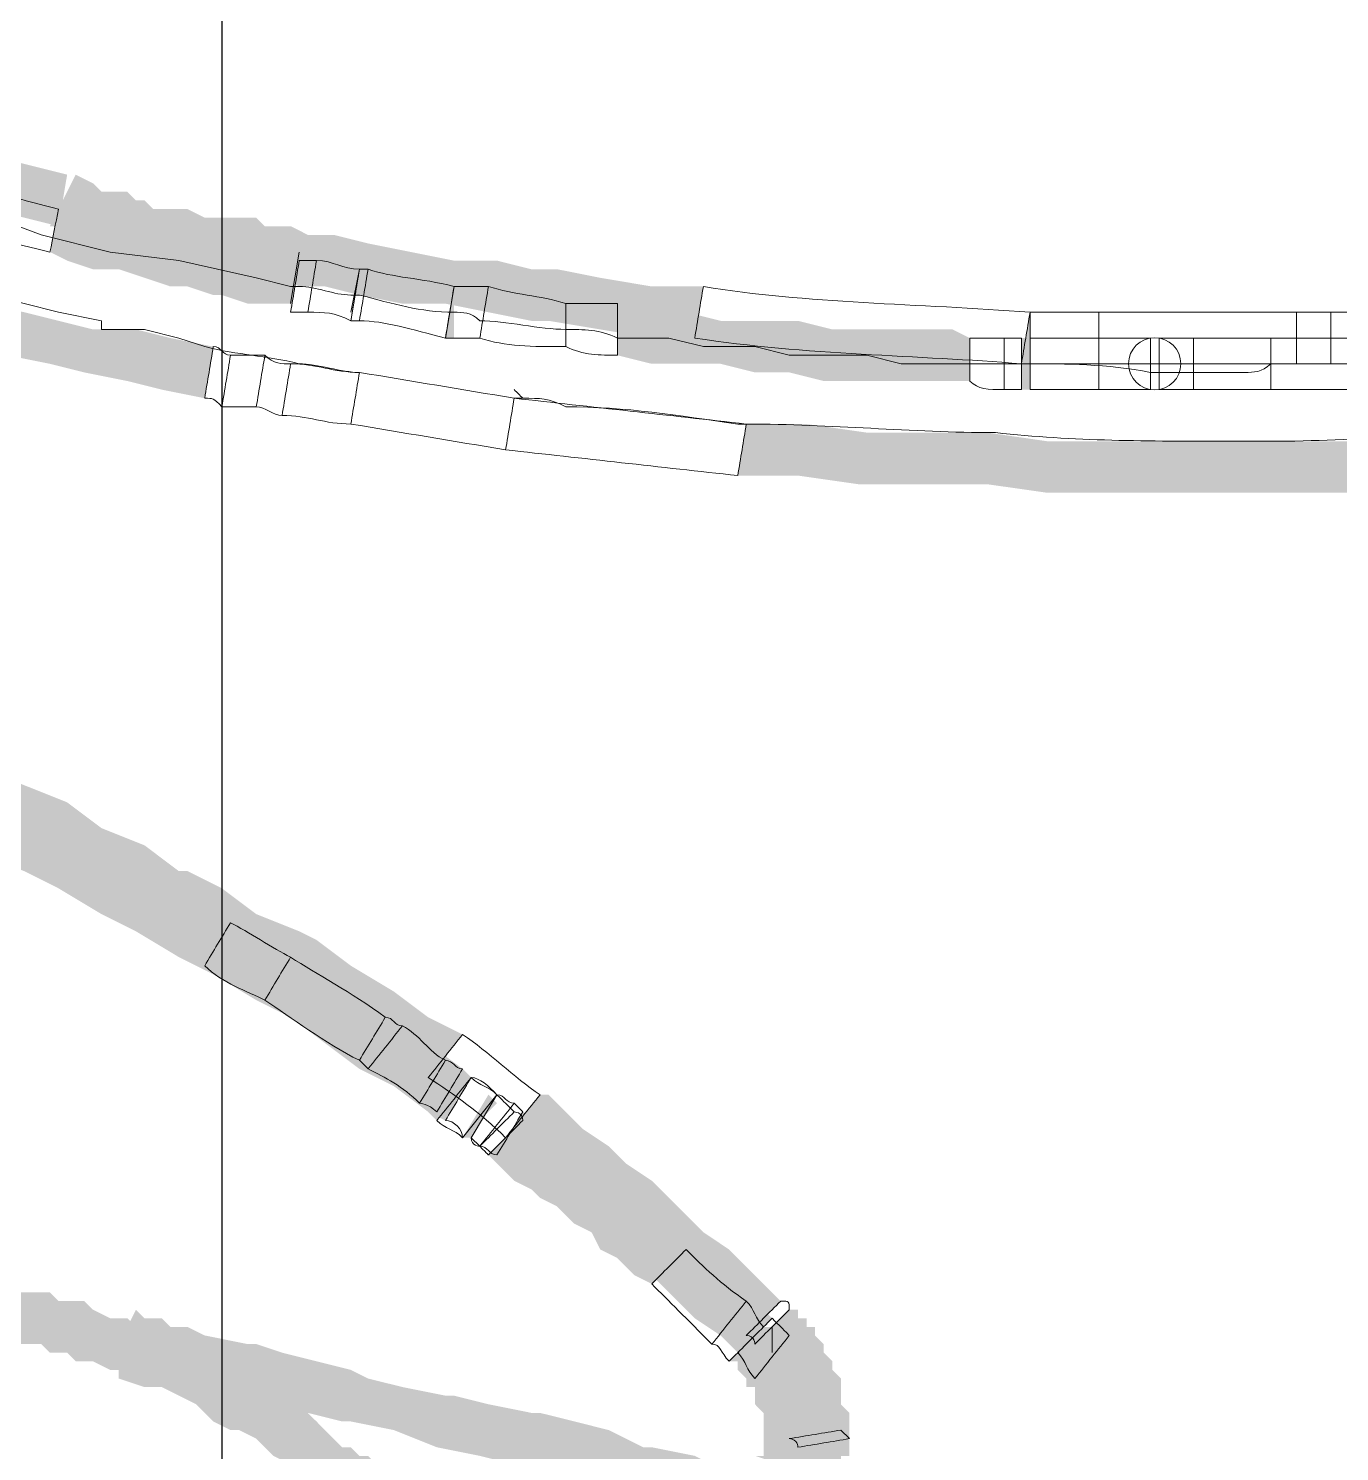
# Model space of a CAD drawing. Header units: millimetres. Extents: x -71336 to -35435, y -26189 to 22712.
# Drawn here: x -41042.125 to -41038.87, y -5452.467 to -5448.934 of the extents above; entities that cross this region are included whole.
import ezdxf
from ezdxf.enums import TextEntityAlignment as Align

# ---------------------------------------------------------------- set-up
doc = ezdxf.new("R2010")
doc.units = ezdxf.units.MM
doc.layers.add('SC - Equipment', color=7, linetype='Continuous', lineweight=13)
doc.layers.add('SC - Xlines', color=252, linetype='Continuous', plot=False)
doc.styles.get("Standard").update_dxf_attribs({"font": 'arial.ttf', "height": 35})

# ---------------------------------------------------------------- blocks, each defined once
blk = doc.blocks.new('BARCO CLICKSHARE BUTTON WITH TEXT - SCHEMATIC')
at = {"layer": 'SC - Equipment', "lineweight": 0, "transparency": 33554687}
for points in [[(1.1741, -8.0485), (1.0674, -8.0485), (1.0674, -8.0485), (0.9393, -8.0271), (0.9393, -8.0271), (0.8112, -8.0058), (0.8112, -8.0058), (0.7685, -8.0058), (0.6618, -7.9844), (0.6618, -7.9844), (0.555, -7.9631), (0.555, -7.9631), (0.4483, -7.9631), (0.4483, -7.9631), (0.3415, -7.9417), (0.2561, -7.9204), (0.1921, -7.9204), (0.1921, -7.9204), (0.1494, -7.899), (0.1494, -7.899), (0.1067, -7.899), (0.1067, -7.899), (0.0853, -7.899), (0.0853, -7.899), (0.0427, -7.8777), (0.0213, -7.8777), (0, -7.8777), (-0.0214, -7.8777), (-0.0214, -7.8136), (-0.0214, -7.8777), (-0.0427, -7.8777), (-0.0641, -7.8563), (-0.0641, -7.8563), (-0.1068, -7.8563), (-0.1068, -7.8563), (-0.1281, -7.8563), (-0.1281, -7.8563), (-0.1495, -7.8563), (-0.1495, -7.8563), (-0.1708, -7.8563), (-0.1708, -7.8563), (-0.1922, -7.835), (-0.1922, -7.835), (-0.2349, -7.835), (-0.2349, -7.835), (-0.2562, -7.835), (-0.2562, -7.835), (-0.2989, -7.8136), (-0.2989, -7.8136), (-0.3203, -7.7923), (-0.3203, -7.7923), (-0.3416, -7.7923), (-0.3416, -7.7923), (-0.3843, -7.7709), (-0.427, -7.7709), (-0.363, -7.6428), (-0.3203, -7.6642), (-0.2989, -7.6855), (-0.2989, -7.6855), (-0.2776, -7.6855), (-0.2349, -7.6855), (-0.2135, -7.7069), (-0.1922, -7.7069), (-0.1708, -7.7282), (-0.1495, -7.7282), (-0.1281, -7.7282), (-0.1068, -7.7282), (-0.0854, -7.7282), (-0.0427, -7.7496), (-0.0427, -7.7496), (-0.0427, -7.7496), (-0.0214, -7.7496), (-0.0214, -7.7496), (0.0213, -7.7496), (0.0213, -7.7496), (0.0427, -7.7496), (0.0427, -7.7496), (0.064, -7.7496), (0.0853, -7.7496), (0.1067, -7.7709), (0.1067, -7.7709), (0.128, -7.7709), (0.128, -7.7709), (0.1707, -7.7709), (0.2134, -7.7923), (0.2134, -7.7923), (0.2775, -7.7923), (0.3629, -7.8136), (0.4696, -7.835), (0.4696, -7.835), (0.5764, -7.8563), (0.555, -7.9204), (0.5764, -7.8563), (0.6831, -7.8563), (0.6831, -7.8563), (0.7685, -7.8777), (0.8326, -7.8777), (0.8326, -7.8777), (0.9393, -7.899), (0.9393, -7.9631), (0.9393, -7.899), (1.0674, -7.9204), (1.0674, -7.9844), (1.0674, -7.9204), (1.1955, -7.9204)], [(0.1707, -7.9631), (0.128, -7.9631), (0.064, -7.9631), (0, -7.9417), (-0.0214, -7.9417), (-0.0854, -7.9204), (-0.1281, -7.9204), (-0.1922, -7.899), (-0.2562, -7.8777), (-0.3203, -7.8777), (-0.3843, -7.8563), (-0.427, -7.835), (-0.4057, -7.7282), (-0.3416, -7.7282), (-0.2776, -7.7496), (-0.2349, -7.7709), (-0.1708, -7.7709), (-0.1068, -7.7923), (-0.0427, -7.7923), (0, -7.8136), (0.0426, -7.8136), (0.0853, -7.835), (0.1494, -7.835), (0.1921, -7.8563)], [(-1.0034, -7.835), (-0.918, -7.8563), (-0.918, -7.8563), (-0.8326, -7.899), (-0.8326, -7.899), (-0.7686, -7.899), (-0.7686, -7.899), (-0.6832, -7.9204), (-0.6832, -7.9204), (-0.5978, -7.9631), (-0.5978, -7.9631), (-0.4911, -7.9844), (-0.4911, -7.9844), (-0.4057, -8.0058), (-0.4057, -8.0058), (-0.3203, -8.0271), (-0.3203, -8.0271), (-0.2135, -8.0271), (-0.2135, -8.0271), (-0.1281, -8.0485), (-0.1281, -8.0485), (-0.0214, -8.0698), (-0.0214, -8.0698), (-0.0427, -8.1979), (-0.0427, -8.1979), (-0.1495, -8.1766), (-0.1495, -8.1766), (-0.2349, -8.1552), (-0.2349, -8.1552), (-0.3416, -8.1339), (-0.3416, -8.1339), (-0.427, -8.1125), (-0.427, -8.1125), (-0.5338, -8.0912), (-0.5338, -8.0912), (-0.6192, -8.0698), (-0.6192, -8.0698), (-0.7046, -8.0485), (-0.7046, -8.0485), (-0.8113, -8.0271), (-0.8113, -8.0271), (-0.8753, -8.0058), (-0.8753, -8.0058), (-0.9607, -7.9844), (-0.9607, -7.9844), (-1.0461, -7.9631)], [(1.8573, -8.1552), (1.8146, -8.1552), (1.7292, -8.1552), (1.7292, -8.1552), (1.6225, -8.1552), (1.5798, -8.1552), (1.4944, -8.1552), (1.4944, -8.1552), (1.409, -8.1339), (1.409, -8.1339), (1.3236, -8.1339), (1.3236, -8.1339), (1.2382, -8.1125), (1.2382, -8.1125), (1.1528, -8.1125), (1.1528, -8.1125), (1.0674, -8.1125), (1.0674, -8.1125), (0.982, -8.0912), (0.982, -7.9631), (1.0674, -7.9844), (1.0674, -7.9844), (1.1528, -7.9844), (1.1528, -7.9844), (1.2382, -8.0058), (1.2382, -8.0058), (1.3449, -8.0058), (1.3449, -8.0058), (1.4303, -8.0058), (1.4303, -8.0058), (1.5157, -8.0271), (1.5157, -8.0271), (1.6011, -8.0271), (1.6438, -8.0271), (1.7292, -8.0271), (1.7292, -8.0271), (1.8146, -8.0271), (1.8573, -8.0485)], [(1.3022, -8.262), (1.4517, -8.262), (1.6011, -8.2833), (1.6011, -8.3473), (1.6011, -8.2833), (1.7505, -8.2833), (1.7505, -8.2833), (1.8359, -8.2833), (1.9, -8.2833), (1.9, -8.2833), (2.0494, -8.3047), (2.2202, -8.3047), (2.2202, -8.3687), (2.2202, -8.3047), (2.3697, -8.3047), (2.3697, -8.3687), (2.3697, -8.3047), (2.5191, -8.3047), (2.6685, -8.3047), (2.6685, -8.3687), (2.6685, -8.3047), (2.818, -8.3047), (2.818, -8.3687), (2.818, -8.3047), (2.9888, -8.2833), (2.9888, -8.3473), (2.9888, -8.2833), (3.1382, -8.2833), (3.1382, -8.3473), (3.1382, -8.2833), (3.2877, -8.2833), (3.4371, -8.262), (3.4371, -8.39), (3.2877, -8.4114), (3.1382, -8.4114), (2.9888, -8.4114), (2.8393, -8.4327), (2.6685, -8.4327), (2.6685, -8.4327), (2.5191, -8.4327), (2.5191, -8.4327), (2.3697, -8.4327), (2.3697, -8.4327), (2.2202, -8.4327), (2.1989, -8.4327), (2.0494, -8.4327), (1.9, -8.4114), (1.8146, -8.4114), (1.7505, -8.4114), (1.7505, -8.4114), (1.5798, -8.4114), (1.4303, -8.39), (1.2809, -8.39)], [(0.5123, -9.8845), (0.4269, -9.8204), (0.4696, -9.7777), (0.4269, -9.8418), (0.3415, -9.7777), (0.2561, -9.7137), (0.2988, -9.671), (0.2561, -9.7137), (0.1707, -9.671), (0.2134, -9.6069), (0.1707, -9.671), (0.1281, -9.6283), (0.1494, -9.5856), (0.1281, -9.6283), (0.0213, -9.5856), (0.064, -9.5215), (0.0213, -9.5856), (-0.0641, -9.5215), (-0.0214, -9.4788), (-0.0641, -9.5215), (-0.1495, -9.4788), (-0.1281, -9.4148), (-0.1495, -9.4788), (-0.2562, -9.4148), (-0.2135, -9.3721), (-0.2562, -9.4148), (-0.3416, -9.3721), (-0.3203, -9.308), (-0.3416, -9.3721), (-0.4484, -9.3294), (-0.427, -9.2653), (-0.4484, -9.3294), (-0.5551, -9.2867), (-0.5124, -9.2226), (-0.5551, -9.2867), (-0.6405, -9.2226), (-0.6192, -9.1799), (-0.6405, -9.2226), (-0.7472, -9.1799), (-0.7259, -9.1373), (-0.7472, -9.1799), (-0.854, -9.1373), (-0.8326, -9.0946), (-0.854, -9.1373), (-0.9607, -9.0946), (-1.0675, -9.0519), (-1.0461, -9.0092), (-1.0675, -9.0519), (-1.1742, -9.0092), (-1.1742, -9.0092), (-1.1956, -9.0092), (-1.1529, -8.8811), (-1.1315, -8.9024), (-1.1315, -8.9024), (-1.0248, -8.9451), (-1.0248, -8.9451), (-0.918, -8.9878), (-0.918, -8.9878), (-0.8113, -9.0305), (-0.8113, -9.0305), (-0.7045, -9.0732), (-0.7045, -9.0732), (-0.5978, -9.1159), (-0.5978, -9.1159), (-0.4911, -9.1586), (-0.4911, -9.1586), (-0.3843, -9.2013), (-0.3843, -9.2013), (-0.2989, -9.2653), (-0.2989, -9.2653), (-0.1922, -9.308), (-0.1922, -9.308), (-0.1068, -9.3721), (-0.0854, -9.3721), (0, -9.4148), (0, -9.4148), (0.0854, -9.4788), (0.0854, -9.4788), (0.1921, -9.5215), (0.1921, -9.5215), (0.2348, -9.5429), (0.2348, -9.5429), (0.3202, -9.6069), (0.3202, -9.6069), (0.4269, -9.671), (0.4269, -9.671), (0.5123, -9.735), (0.5123, -9.735), (0.5977, -9.7777)], [(-1.1956, -8.9451), (-1.1529, -8.9451), (-1.1529, -8.9665), (-1.0461, -8.9878), (-1.0461, -8.9878), (-0.9394, -9.0305), (-0.9394, -9.0305), (-0.8326, -9.0732), (-0.8326, -9.0946), (-0.7259, -9.1373), (-0.7259, -9.1373), (-0.6405, -9.1586), (-0.6405, -9.1586), (-0.5551, -9.2013), (-0.5551, -9.2013), (-0.4484, -9.2653), (-0.4484, -9.2653), (-0.3416, -9.308), (-0.3416, -9.308), (-0.2349, -9.3507), (-0.2349, -9.3507), (-0.1495, -9.4148), (-0.1495, -9.4148), (-0.0427, -9.4575), (-0.0427, -9.4575), (0.0427, -9.5215), (0.0427, -9.5215), (0.1494, -9.5856), (0.1494, -9.5856), (0.2348, -9.6283), (0.2348, -9.6283), (0.3202, -9.6923), (0.3202, -9.6923), (0.4056, -9.7564), (0.4056, -9.7564), (0.5123, -9.7991), (0.5123, -9.7991), (0.5977, -9.8631), (0.5123, -9.9699), (0.4269, -9.9058), (0.4696, -9.8631), (0.4269, -9.9058), (0.3415, -9.8631), (0.3842, -9.7991), (0.3415, -9.8631), (0.2561, -9.7991), (0.1707, -9.735), (0.0853, -9.6923), (-0.0214, -9.6283), (-0.1068, -9.5856), (-0.0854, -9.5215), (-0.1068, -9.5856), (-0.2135, -9.5215), (-0.1708, -9.4788), (-0.2135, -9.5215), (-0.2989, -9.4788), (-0.2776, -9.4148), (-0.2989, -9.4788), (-0.4057, -9.4148), (-0.363, -9.3721), (-0.4057, -9.4148), (-0.4911, -9.3721), (-0.4697, -9.308), (-0.4911, -9.3721), (-0.5978, -9.3294), (-0.7046, -9.2867), (-0.6832, -9.2226), (-0.7046, -9.2867), (-0.7686, -9.244), (-0.7473, -9.1799), (-0.7686, -9.244), (-0.8753, -9.2013), (-0.854, -9.1373), (-0.8753, -9.2013), (-0.9821, -9.1586), (-0.9607, -9.0946), (-0.9821, -9.1586), (-1.0888, -9.1159), (-1.0675, -9.0519), (-1.0888, -9.1159), (-1.1956, -9.0732), (-1.2596, -9.0519)], [(1.3022, -10.5249), (1.2595, -10.4822), (1.3022, -10.4395), (1.2595, -10.4822), (1.2168, -10.4395), (1.2595, -10.3968), (1.2168, -10.4395), (1.1741, -10.3968), (1.1741, -10.3968), (1.1101, -10.3541), (1.1101, -10.3541), (1.0674, -10.3114), (1.1101, -10.2687), (1.0674, -10.3114), (1.0247, -10.2687), (1.0247, -10.2687), (0.982, -10.226), (0.982, -10.226), (0.9179, -10.1833), (0.9179, -10.1833), (0.8752, -10.162), (0.8752, -10.162), (0.8325, -10.1193), (0.8325, -10.1193), (0.7685, -10.0766), (0.7685, -10.0766), (0.7258, -10.0339), (0.7045, -10.0339), (0.7899, -9.9272), (0.8112, -9.9272), (0.8539, -9.9699), (0.8539, -9.9699), (0.8966, -10.0126), (0.8966, -10.0126), (0.9606, -10.0552), (0.9606, -10.0552), (1.0033, -10.0979), (1.0033, -10.0979), (1.0674, -10.1406), (1.0674, -10.1406), (1.1101, -10.1833), (1.1101, -10.1833), (1.1528, -10.226), (1.1528, -10.226), (1.1955, -10.2687), (1.1955, -10.2687), (1.2595, -10.3114), (1.2595, -10.3114), (1.3022, -10.3541), (1.3022, -10.3541), (1.3449, -10.3968), (1.3449, -10.3968), (1.3876, -10.4395)], [(0.7472, -9.9912), (0.7685, -9.9912), (0.8112, -10.0339), (0.8112, -10.0339), (0.8539, -10.0552), (0.8752, -10.0766), (0.9179, -10.0979), (0.9179, -10.0979), (0.9393, -10.1406), (0.9606, -10.1406), (0.982, -10.1833), (0.982, -10.1833), (1.0247, -10.2047), (1.0247, -10.2047), (1.0674, -10.2474), (1.0674, -10.2474), (1.1101, -10.2687), (1.1101, -10.2687), (1.1528, -10.3114), (1.0674, -10.3968), (1.0247, -10.3755), (1.0247, -10.3755), (0.982, -10.3328), (0.982, -10.3328), (0.9393, -10.3114), (0.9393, -10.3114), (0.9179, -10.2687), (0.9179, -10.2687), (0.8752, -10.2474), (0.8752, -10.2474), (0.8325, -10.2047), (0.8325, -10.2047), (0.7899, -10.1833), (0.7685, -10.162), (0.7258, -10.1406), (0.7258, -10.1406), (0.6831, -10.0979), (0.6618, -10.0766)], [(0.7472, -9.9699), (0.7472, -9.9699), (0.8112, -10.0126), (0.8112, -10.0126), (0.8539, -10.0552), (0.8539, -10.0552), (0.9179, -10.0979), (0.9179, -10.0979), (0.982, -10.1406), (0.982, -10.1406), (1.0247, -10.1833), (1.0247, -10.1833), (1.0674, -10.226), (1.0674, -10.226), (1.1314, -10.2687), (1.1314, -10.2687), (1.1741, -10.3114), (1.1741, -10.3114), (1.2168, -10.3541), (1.2168, -10.3541), (1.2595, -10.3968), (1.2595, -10.3968), (1.3236, -10.4395), (1.3236, -10.4395), (1.3663, -10.4822), (1.2809, -10.5676), (1.2382, -10.5249), (1.2809, -10.4822), (1.2382, -10.5249), (1.1741, -10.4822), (1.1741, -10.4822), (1.1314, -10.4395), (1.1314, -10.4395), (1.0887, -10.3968), (1.0887, -10.3968), (1.046, -10.3541), (1.046, -10.3541), (1.0033, -10.3328), (1.0033, -10.3328), (0.9393, -10.2901), (0.9393, -10.2901), (0.8966, -10.2474), (0.8966, -10.2474), (0.8539, -10.2047), (0.8325, -10.2047), (0.7899, -10.162), (0.7899, -10.162), (0.7258, -10.1193), (0.7258, -10.1193), (0.6831, -10.0766), (0.6831, -10.0766)], [(-0.4697, -10.4182), (-0.4697, -10.4182), (-0.4697, -10.4395), (-0.4697, -10.4395), (-0.4697, -10.4395), (-0.4697, -10.4395), (-0.5338, -10.4609), (-0.4697, -10.4395), (-0.4697, -10.4395), (-0.5338, -10.4609), (-0.4697, -10.4395), (-0.4697, -10.4395), (-0.5338, -10.4609), (-0.4697, -10.4395), (-0.4697, -10.4395), (-0.5338, -10.4609), (-0.4697, -10.4395), (-0.4697, -10.4395), (-0.5338, -10.4822), (-0.4911, -10.4182), (-0.4911, -10.4182), (-0.5124, -10.4822), (-0.4911, -10.4182), (-0.4911, -10.4182), (-0.5124, -10.4822), (-0.5124, -10.4182), (-0.4911, -10.4182), (-0.5124, -10.4822), (-0.5124, -10.4182), (-0.5124, -10.4182), (-0.5124, -10.4182), (-0.5124, -10.4822), (-0.5124, -10.4182), (-0.5124, -10.4182), (-0.5124, -10.4182), (-0.5124, -10.4182), (-0.4911, -10.4182), (-0.4911, -10.4182), (-0.4911, -10.4182), (-0.4911, -10.4182), (-0.4911, -10.4182), (-0.4697, -10.4182), (-0.4697, -10.4182), (-0.4697, -10.4182), (-0.4697, -10.4182), (-0.4484, -10.4182), (-0.4484, -10.4182), (-0.4484, -10.4182), (-0.4484, -10.4182), (-0.427, -10.4182), (-0.427, -10.4182), (-0.4057, -10.4395), (-0.4057, -10.4395), (-0.3843, -10.4395), (-0.3843, -10.4395), (-0.363, -10.4395), (-0.363, -10.4395), (-0.3416, -10.4395), (-0.3416, -10.4395), (-0.3203, -10.4609), (-0.3203, -10.4609), (-0.2776, -10.4822), (-0.2776, -10.4822), (-0.2349, -10.4822), (-0.2349, -10.4822), (-0.2135, -10.5036), (-0.1922, -10.5036), (-0.1922, -10.5036), (-0.1495, -10.5249), (-0.1495, -10.5249), (-0.1068, -10.5463), (-0.1068, -10.5463), (-0.0641, -10.5676), (-0.0641, -10.5676), (-0.0214, -10.589), (-0.0214, -10.589), (0, -10.6103), (0, -10.6103), (0.0427, -10.6317), (0.0427, -10.6317), (0.0854, -10.6317), (0.0854, -10.6317), (0.1067, -10.653), (0.1067, -10.653), (0.1494, -10.6744), (0.1494, -10.6744), (0.1707, -10.6957), (0.1707, -10.6957), (0.2134, -10.7171), (0.2134, -10.7171), (0.2348, -10.7384), (0.2348, -10.7384), (0.2561, -10.7598), (0.2561, -10.7598), (0.2988, -10.8025), (0.3202, -10.8025), (0.3202, -10.8025), (0.3415, -10.8238), (0.3202, -10.8665), (0.3415, -10.8238), (0.3629, -10.8238), (0.3202, -10.8878), (0.3629, -10.8238), (0.3842, -10.8451), (0.4056, -10.8665), (0.4269, -10.8665), (0.4483, -10.8878), (0.4269, -10.9519), (0.4483, -10.8878), (0.4696, -10.8878), (0.4056, -11.0159), (0.3842, -10.9946), (0.3842, -10.9946), (0.3629, -10.9946), (0.3629, -10.9946), (0.3415, -10.9732), (0.3415, -10.9732), (0.2988, -10.9519), (0.2988, -10.9519), (0.2775, -10.9305), (0.2775, -10.9305), (0.2775, -10.9305), (0.2775, -10.9305), (0.2348, -10.9092), (0.2348, -10.9092), (0.2348, -10.8878), (0.1921, -10.8665), (0.2348, -10.8025), (0.1921, -10.8665), (0.1707, -10.8451), (0.128, -10.8238), (0.1067, -10.8025), (0.0854, -10.7811), (0.0427, -10.7598), (0.0213, -10.7598), (-0.0214, -10.7384), (-0.0427, -10.7171), (-0.0214, -10.653), (-0.0427, -10.7171), (-0.0641, -10.6957), (-0.0427, -10.653), (-0.0641, -10.6957), (-0.1068, -10.6744), (-0.0854, -10.6317), (-0.1068, -10.6744), (-0.1495, -10.653), (-0.1922, -10.653), (-0.1708, -10.589), (-0.1922, -10.653), (-0.2562, -10.6317), (-0.2562, -10.6317), (-0.2562, -10.6103), (-0.2776, -10.6103), (-0.3203, -10.589), (-0.363, -10.589), (-0.3416, -10.5249), (-0.363, -10.589), (-0.3843, -10.5676), (-0.363, -10.5036), (-0.3843, -10.5676), (-0.4057, -10.5676), (-0.427, -10.5676), (-0.4484, -10.5463), (-0.427, -10.4822), (-0.4484, -10.5463), (-0.4484, -10.5463), (-0.4484, -10.5463), (-0.4697, -10.5463), (-0.4697, -10.5463), (-0.4911, -10.5463), (-0.4911, -10.5463), (-0.4911, -10.4822), (-0.4911, -10.5463), (-0.4911, -10.5463), (-0.4911, -10.4822), (-0.4911, -10.5463), (-0.4911, -10.5463), (-0.4911, -10.5463), (-0.4911, -10.4822), (-0.4911, -10.5463), (-0.4911, -10.5463), (-0.4911, -10.5463), (-0.4911, -10.5463), (-0.5124, -10.5463), (-0.5124, -10.5463), (-0.5124, -10.5463), (-0.5124, -10.5463), (-0.5338, -10.5463), (-0.5338, -10.5463), (-0.5338, -10.5463), (-0.5338, -10.5463), (-0.5551, -10.5249), (-0.5551, -10.5249), (-0.5551, -10.5249), (-0.5765, -10.5249), (-0.5765, -10.5036), (-0.5765, -10.5036), (-0.5765, -10.5036), (-0.5765, -10.5036), (-0.5765, -10.5036), (-0.5765, -10.5036), (-0.5978, -10.4822), (-0.5978, -10.4822), (-0.5978, -10.4822), (-0.5978, -10.4822), (-0.5978, -10.4609), (-0.5978, -10.4609), (-0.5978, -10.4609), (-0.5978, -10.4609), (-0.5978, -10.4395), (-0.5978, -10.4395), (-0.5978, -10.4395)], [(-0.363, -10.5249), (-0.363, -10.5249), (-0.363, -10.5249), (-0.363, -10.5249), (-0.363, -10.5036), (-0.363, -10.5036), (-0.363, -10.5036), (-0.363, -10.5036), (-0.363, -10.5036), (-0.363, -10.4822), (-0.363, -10.4822), (-0.363, -10.4822), (-0.363, -10.4822), (-0.3416, -10.4822), (-0.3416, -10.4822), (-0.3416, -10.4822), (-0.3416, -10.4822), (-0.3416, -10.4609), (-0.3416, -10.4609), (-0.3416, -10.4609), (-0.3416, -10.4609), (-0.3416, -10.4609), (-0.2562, -10.5463), (-0.2562, -10.5463), (-0.2562, -10.5463), (-0.2989, -10.5036), (-0.2349, -10.5463), (-0.2562, -10.5463), (-0.2562, -10.5463), (-0.2989, -10.5036), (-0.2349, -10.5463), (-0.2349, -10.5463), (-0.2989, -10.5249), (-0.2349, -10.5463), (-0.2349, -10.5463), (-0.2989, -10.5249), (-0.2349, -10.5463), (-0.2349, -10.5463), (-0.2349, -10.5463), (-0.2989, -10.5249), (-0.2349, -10.5463), (-0.2349, -10.5463), (-0.2989, -10.5249), (-0.2349, -10.5249), (-0.2349, -10.5463), (-0.2989, -10.5249), (-0.2349, -10.5249), (-0.2349, -10.5249)], [(-0.2135, -10.4609), (-0.2135, -10.4609), (-0.1922, -10.4822), (-0.1922, -10.4822), (-0.1708, -10.4822), (-0.1922, -10.5463), (-0.1922, -10.4822), (-0.1495, -10.4822), (-0.1495, -10.4822), (-0.1281, -10.5036), (-0.0854, -10.5036), (-0.0427, -10.5249), (0.064, -10.5463), (0.0854, -10.5463), (0.1494, -10.5676), (0.1494, -10.6317), (0.1494, -10.5676), (0.2348, -10.589), (0.3202, -10.6103), (0.3202, -10.6744), (0.3202, -10.6103), (0.3629, -10.6317), (0.3629, -10.6317), (0.4483, -10.653), (0.4483, -10.653), (0.555, -10.6744), (0.5764, -10.6744), (0.6618, -10.6957), (0.6618, -10.6957), (0.7685, -10.7171), (0.7685, -10.7171), (0.7899, -10.7171), (0.7899, -10.7171), (0.8753, -10.7384), (0.8753, -10.7384), (0.9606, -10.7598), (0.9606, -10.7598), (1.046, -10.8025), (1.046, -10.8025), (1.0674, -10.8025), (1.0674, -10.8025), (1.0674, -10.8025), (1.1741, -10.8238), (1.1741, -10.8238), (1.2168, -10.8451), (1.2168, -10.8451), (1.2595, -10.8665), (1.2809, -10.8665), (1.2809, -10.8665), (1.3236, -10.8665), (1.3236, -10.8665), (1.3449, -10.8878), (1.3449, -10.8878), (1.3663, -10.8878), (1.3663, -10.8878), (1.3663, -10.8878), (1.3022, -11.0159), (1.3022, -11.0159), (1.3022, -10.9946), (1.2809, -10.9946), (1.2595, -10.9946), (1.2595, -10.9946), (1.2168, -10.9732), (1.1741, -10.9732), (1.1741, -10.9732), (1.1314, -10.9519), (1.046, -10.9305), (1.046, -10.9305), (1.0247, -10.9092), (1.0247, -10.9092), (1.0247, -10.9092), (0.9393, -10.8878), (0.8539, -10.8665), (0.8539, -10.8025), (0.8539, -10.8665), (0.7472, -10.8451), (0.7472, -10.8451), (0.7258, -10.8451), (0.7258, -10.8451), (0.6404, -10.8238), (0.5337, -10.8025), (0.5337, -10.8025), (0.4269, -10.7598), (0.4269, -10.7598), (0.3202, -10.7384), (0.3202, -10.7384), (0.2988, -10.7384), (0.2988, -10.7384), (0.2134, -10.7171), (0.2134, -10.7171), (0.128, -10.6957), (0.128, -10.6957), (0.0427, -10.6744), (0.0213, -10.6744), (-0.0641, -10.653), (-0.1281, -10.6317), (-0.1708, -10.6103), (-0.1922, -10.6103), (-0.1708, -10.5463), (-0.1922, -10.6103), (-0.2135, -10.6103), (-0.2135, -10.6103), (-0.2349, -10.6103), (-0.2349, -10.6103), (-0.2349, -10.589), (-0.2349, -10.589), (-0.2562, -10.589), (-0.2776, -10.589)], [(1.4303, -10.7598), (1.4303, -10.7598), (1.4303, -10.7384), (1.4303, -10.7171), (1.4303, -10.7171), (1.409, -10.6957), (1.409, -10.6957), (1.409, -10.6744), (1.409, -10.6744), (1.473, -10.653), (1.409, -10.6744), (1.409, -10.6744), (1.473, -10.653), (1.409, -10.6744), (1.409, -10.653), (1.409, -10.653), (1.3876, -10.6317), (1.3876, -10.6317), (1.3876, -10.6103), (1.3876, -10.6103), (1.3663, -10.589), (1.3663, -10.589), (1.3449, -10.5676), (1.3449, -10.5676), (1.3449, -10.5463), (1.3236, -10.5463), (1.409, -10.4609), (1.4303, -10.4609), (1.4303, -10.4609), (1.4303, -10.4822), (1.4303, -10.4822), (1.4517, -10.4822), (1.4517, -10.5036), (1.473, -10.5036), (1.473, -10.5036), (1.473, -10.5249), (1.473, -10.5249), (1.473, -10.5249), (1.4944, -10.5463), (1.4944, -10.5463), (1.4944, -10.5463), (1.4944, -10.5676), (1.4944, -10.5676), (1.5157, -10.589), (1.5157, -10.589), (1.5157, -10.589), (1.5157, -10.589), (1.5157, -10.6103), (1.5157, -10.6103), (1.5371, -10.6317), (1.5371, -10.6317), (1.5371, -10.6317), (1.5371, -10.6317), (1.5371, -10.653), (1.5371, -10.653), (1.5371, -10.653), (1.5371, -10.653), (1.5371, -10.6744), (1.5371, -10.6744), (1.5371, -10.6957), (1.5371, -10.6957), (1.5584, -10.7171), (1.5584, -10.7171), (1.5584, -10.7171), (1.5584, -10.7171), (1.5584, -10.7384), (1.5584, -10.7384), (1.5584, -10.7598)], [(1.3449, -10.5036), (1.3449, -10.5036), (1.3449, -10.5036), (1.3663, -10.5036), (1.3663, -10.5036), (1.3663, -10.5249), (1.3663, -10.5249), (1.3876, -10.5249), (1.3876, -10.5249), (1.3876, -10.5463), (1.3876, -10.5463), (1.409, -10.5676), (1.409, -10.5676), (1.409, -10.5676), (1.409, -10.5676), (1.4303, -10.589), (1.4303, -10.589), (1.4303, -10.6103), (1.4303, -10.6103), (1.4303, -10.6103), (1.4303, -10.6103), (1.4517, -10.6317), (1.4517, -10.6317), (1.4517, -10.653), (1.4517, -10.653), (1.4517, -10.653), (1.4517, -10.653), (1.4517, -10.6744), (1.4517, -10.6744), (1.4517, -10.6744), (1.4517, -10.6744), (1.473, -10.6957), (1.473, -10.6957), (1.473, -10.7171), (1.473, -10.7171), (1.473, -10.7384), (1.473, -10.7384), (1.473, -10.7384), (1.473, -10.7384), (1.473, -10.7598), (1.3449, -10.7598), (1.3449, -10.7598), (1.3449, -10.7384), (1.3449, -10.7384), (1.3449, -10.7171), (1.3449, -10.7171), (1.3236, -10.6957), (1.3236, -10.6957), (1.3236, -10.6957), (1.3236, -10.6744), (1.3236, -10.6744), (1.3236, -10.653), (1.3022, -10.653), (1.3022, -10.6317), (1.3022, -10.6317), (1.3022, -10.6317), (1.2809, -10.6103), (1.2809, -10.6103), (1.2809, -10.589), (1.2595, -10.589), (1.2595, -10.589)], [(1.3876, -10.7171), (1.3876, -10.7171), (1.3876, -10.6957), (1.3876, -10.6957), (1.3876, -10.6744), (1.3663, -10.6744), (1.3663, -10.6744), (1.3663, -10.653), (1.3449, -10.653), (1.3449, -10.6317), (1.3449, -10.6317), (1.3236, -10.6103), (1.409, -10.5249), (1.4303, -10.5463), (1.4303, -10.5463), (1.4303, -10.5463), (1.4303, -10.5463), (1.4517, -10.5676), (1.4517, -10.5676), (1.4517, -10.5676), (1.4517, -10.5676), (1.473, -10.589), (1.473, -10.589), (1.473, -10.6103), (1.473, -10.6103), (1.4944, -10.6103), (1.4944, -10.6103), (1.4944, -10.6317), (1.4944, -10.6317), (1.4944, -10.6317), (1.4944, -10.6317), (1.5157, -10.653), (1.5157, -10.653), (1.5157, -10.653)], [(1.409, -10.7811), (1.409, -10.7811), (1.473, -10.7598), (1.409, -10.7811), (1.409, -10.7598), (1.409, -10.7598), (1.409, -10.7598), (1.409, -10.7598), (1.409, -10.7384), (1.409, -10.7384), (1.409, -10.7384), (1.409, -10.7171), (1.409, -10.7171), (1.3876, -10.7171), (1.5157, -10.653), (1.5157, -10.6744), (1.5157, -10.6744), (1.5157, -10.6744), (1.5157, -10.6744), (1.5157, -10.6744), (1.5157, -10.6744), (1.5157, -10.6957), (1.5157, -10.6957), (1.5371, -10.6957), (1.5371, -10.6957), (1.5371, -10.7171), (1.5371, -10.7171), (1.5371, -10.7171), (1.5371, -10.7171), (1.5371, -10.7171), (1.5371, -10.7171), (1.5371, -10.7384), (1.5371, -10.7384), (1.5371, -10.7384), (1.5371, -10.7384), (1.5371, -10.7598)], [(1.473, -10.7598), (1.473, -10.7598), (1.473, -10.7598), (1.473, -10.7811), (1.473, -10.7811), (1.473, -10.7811), (1.473, -10.7811), (1.473, -10.8025), (1.473, -10.8025), (1.473, -10.8025), (1.473, -10.8025), (1.473, -10.8025), (1.473, -10.8238), (1.473, -10.8238), (1.473, -10.8238), (1.4517, -10.8238), (1.4517, -10.8238), (1.4517, -10.8451), (1.4517, -10.8451), (1.4517, -10.8451), (1.4517, -10.8451), (1.4517, -10.8665), (1.3236, -10.8238), (1.3236, -10.8238), (1.3449, -10.8238), (1.3449, -10.8025), (1.3449, -10.8025), (1.3449, -10.8025), (1.3449, -10.7811), (1.3449, -10.7811), (1.3449, -10.7811), (1.3449, -10.7811), (1.3449, -10.7598), (1.3449, -10.7598)], [(1.409, -10.8451), (1.409, -10.8451), (1.409, -10.8451), (1.409, -10.8238), (1.409, -10.8238), (1.4303, -10.8238), (1.4303, -10.8025), (1.4303, -10.8025), (1.4303, -10.7811), (1.4303, -10.7811), (1.4303, -10.7598), (1.4303, -10.7598), (1.5584, -10.7598), (1.5584, -10.7811), (1.5584, -10.7811), (1.5584, -10.7811), (1.5584, -10.7811), (1.5584, -10.8025), (1.5584, -10.8025), (1.5584, -10.8238), (1.5584, -10.8238), (1.5371, -10.8238), (1.5371, -10.8238), (1.5371, -10.8451), (1.5371, -10.8451), (1.5371, -10.8451), (1.5371, -10.8451), (1.5371, -10.8665), (1.5371, -10.8665), (1.5371, -10.8665), (1.5371, -10.8665), (1.5371, -10.8878), (1.5371, -10.8878), (1.5371, -10.8878)]]:
    blk.add_hatch(color=7, dxfattribs=at).paths.add_polyline_path(points)
at = {"layer": 'SC - Equipment', "color": 7, "lineweight": 0, "transparency": 33554687}
for points in [[(-1.9641, -7.2586), (-1.836, -7.3226), (-1.6866, -7.3867), (-1.5372, -7.4294), (-1.4091, -7.4934), (-1.2383, -7.5574), (-1.0888, -7.6001), (-0.9607, -7.6428), (-0.7899, -7.6855), (-0.6192, -7.7282), (-0.4484, -7.7923), (-0.2776, -7.835), (-0.1068, -7.8563), (0.0854, -7.899), (0.1707, -7.9204)], [(-0.0427, -8.0698), (-0.1068, -8.0485), (-0.1922, -8.0271), (-0.2989, -8.0271), (-0.2989, -8.0058), (-0.4057, -7.9844), (-0.4911, -7.9631), (-0.5765, -7.9417), (-0.6619, -7.9204), (-0.7473, -7.899), (-0.854, -7.8777), (-0.9394, -7.8563), (-1.0248, -7.835)], [(0.982, -8.0271), (0.982, -8.0271)], [(0.982, -8.0485), (0.982, -8.0485)], [(0.982, -8.0485), (1.0247, -8.0485), (1.1101, -8.0485), (1.1955, -8.0698), (1.2382, -8.0698), (1.3236, -8.0698), (1.409, -8.0912), (1.4944, -8.0912), (1.6011, -8.0912), (1.6865, -8.1125), (1.7719, -8.1125), (1.8573, -8.1125)], [(1.3663, -10.5036), (1.3663, -10.5676)]]:
    blk.add_lwpolyline(points, dxfattribs=at)
for points in [[(0.1707, -7.9631), (0.1707, -7.9631), (0.1921, -7.835), (0.1921, -7.835)], [(0.3202, -8.0058), (0.3202, -8.0058), (0.3415, -7.8777), (0.3415, -7.8777)], [(0.3202, -7.9844), (0.3202, -7.9844), (0.3415, -7.8777), (0.3415, -7.8777)], [(0.1921, -7.9204), (0.1707, -7.9204)], [(0.3202, -7.9417), (0.3202, -7.9417)], [(0.555, -8.0485), (0.555, -8.0485), (0.5764, -7.9204), (0.5764, -7.9204)], [(2.0067, -8.1125), (1.9854, -8.1125)], [(0.3415, -8.1339), (0.3415, -8.1339)], [(1.2809, -8.262), (1.3022, -8.262)], [(0.5977, -10.0339), (0.6831, -9.9272)], [(0.6831, -9.9272), (0.6191, -10.0339)]]:
    blk.add_lwpolyline(points, close=True, dxfattribs=at)
blk.add_circle((2.3163, -8.1125), 0.0649, dxfattribs=at)
for points, knots in [([(-0.4057, -7.7282), (-0.4128, -7.7638), (-0.4199, -7.7994), (-0.427, -7.835), (-0.5124, -7.8136), (-0.6192, -7.7923), (-0.7046, -7.7709), (-0.6903, -7.7282), (-0.6761, -7.6855), (-0.6619, -7.6428), (-0.5765, -7.6855), (-0.4911, -7.7069), (-0.4057, -7.7282)], [0, 0, 0, 0, 1, 1, 1, 2, 2, 2, 3, 3, 3, 4, 4, 4, 4]), ([(0.2348, -7.8563), (0.2277, -7.899), (0.2206, -7.9417), (0.2134, -7.9844), (0.2134, -7.9844), (0.1921, -7.9844), (0.1707, -7.9844), (0.1779, -7.9417), (0.185, -7.899), (0.1921, -7.8563), (0.2134, -7.8563), (0.2348, -7.8563), (0.2348, -7.8563)], [0, 0, 0, 0, 1, 1, 1, 2, 2, 2, 3, 3, 3, 4, 4, 4, 4]), ([(0.3415, -7.8777), (0.3344, -7.9204), (0.3273, -7.9631), (0.3202, -8.0058), (0.2775, -7.9844), (0.2561, -7.9844), (0.2134, -7.9844), (0.2206, -7.9417), (0.2277, -7.899), (0.2348, -7.8563), (0.2775, -7.8563), (0.2988, -7.8777), (0.3415, -7.8777)], [0, 0, 0, 0, 1, 1, 1, 2, 2, 2, 3, 3, 3, 4, 4, 4, 4]), ([(0.3629, -7.8777), (0.3558, -7.9204), (0.3487, -7.9631), (0.3415, -8.0058), (0.3415, -8.0058), (0.3202, -8.0058), (0.3202, -8.0058), (0.3273, -7.9631), (0.3344, -7.9204), (0.3415, -7.8777), (0.3415, -7.8777), (0.3629, -7.8777), (0.3629, -7.8777)], [0, 0, 0, 0, 1, 1, 1, 2, 2, 2, 3, 3, 3, 4, 4, 4, 4]), ([(0.5764, -7.9204), (0.5693, -7.9631), (0.5621, -8.0058), (0.555, -8.0485), (0.4696, -8.0271), (0.4056, -8.0058), (0.3415, -8.0058), (0.3487, -7.9631), (0.3558, -7.9204), (0.3629, -7.8777), (0.4269, -7.899), (0.491, -7.899), (0.5764, -7.9204)], [0, 0, 0, 0, 1, 1, 1, 2, 2, 2, 3, 3, 3, 4, 4, 4, 4]), ([(0.1921, -7.9204), (0.2348, -7.9204), (0.2775, -7.9417), (0.3202, -7.9417), (0.3415, -7.9417), (0.3415, -7.9417), (0.3415, -7.9417), (0.4269, -7.9631), (0.491, -7.9844), (0.5764, -7.9844), (0.5977, -7.9844), (0.6191, -7.9844), (0.6404, -8.0058), (0.7045, -8.0058), (0.7899, -8.0271), (0.8539, -8.0271), (0.8966, -8.0271), (0.9393, -8.0271), (0.982, -8.0485)], [0, 0, 0, 0, 1, 1, 1, 2, 2, 2, 3, 3, 3, 4, 4, 4, 5, 5, 5, 6, 6, 6, 6]), ([(0.6618, -7.9204), (0.6547, -7.9631), (0.6475, -8.0058), (0.6404, -8.0485), (0.6191, -8.0485), (0.5977, -8.0485), (0.555, -8.0485), (0.5621, -8.0058), (0.5693, -7.9631), (0.5764, -7.9204), (0.5977, -7.9204), (0.6404, -7.9204), (0.6618, -7.9204)], [0, 0, 0, 0, 1, 1, 1, 2, 2, 2, 3, 3, 3, 4, 4, 4, 4]), ([(0.8539, -7.9631), (0.8539, -7.9987), (0.8539, -8.0342), (0.8539, -8.0698), (0.7685, -8.0698), (0.7045, -8.0698), (0.6404, -8.0485), (0.6475, -8.0058), (0.6546, -7.9631), (0.6618, -7.9204), (0.7258, -7.9417), (0.7899, -7.9417), (0.8539, -7.9631)], [0, 0, 0, 0, 1, 1, 1, 2, 2, 2, 3, 3, 3, 4, 4, 4, 4]), ([(2.0067, -7.9844), (1.9996, -8.0271), (1.9925, -8.0698), (1.9854, -8.1125), (1.7292, -8.0912), (1.4517, -8.0912), (1.1741, -8.0485), (1.1812, -8.0058), (1.1884, -7.9631), (1.1955, -7.9204), (1.4517, -7.9631), (1.7292, -7.9631), (2.0067, -7.9844)], [0, 0, 0, 0, 1, 1, 1, 2, 2, 2, 3, 3, 3, 4, 4, 4, 4]), ([(0.982, -7.9631), (0.982, -8.0058), (0.982, -8.0485), (0.982, -8.0912), (0.9393, -8.0912), (0.8966, -8.0912), (0.8539, -8.0698), (0.8539, -8.0342), (0.8539, -7.9987), (0.8539, -7.9631), (0.8966, -7.9631), (0.9393, -7.9631), (0.982, -7.9631)], [0, 0, 0, 0, 1, 1, 1, 2, 2, 2, 3, 3, 3, 4, 4, 4, 4]), ([(2.1775, -7.9844), (2.1775, -8.0271), (2.1775, -8.0698), (2.1775, -8.1125), (2.1135, -8.1125), (2.0494, -8.1125), (2.0067, -8.1125), (2.0067, -8.0698), (2.0067, -8.0271), (2.0067, -7.9844), (2.0708, -7.9844), (2.1135, -7.9844), (2.1775, -7.9844)], [0, 0, 0, 0, 1, 1, 1, 2, 2, 2, 3, 3, 3, 4, 4, 4, 4]), ([(2.6685, -7.9844), (2.6685, -8.0271), (2.6685, -8.0698), (2.6685, -8.1125), (2.6045, -8.1125), (2.5191, -8.1125), (2.4337, -8.1125), (2.3483, -8.1125), (2.2629, -8.1125), (2.1775, -8.1125), (2.1775, -8.0698), (2.1775, -8.0271), (2.1775, -7.9844), (2.2629, -7.9844), (2.3483, -7.9844), (2.4337, -7.9844), (2.5191, -7.9844), (2.5832, -7.9844), (2.6685, -7.9844)], [0, 0, 0, 0, 1, 1, 1, 2, 2, 2, 3, 3, 3, 4, 4, 4, 5, 5, 5, 6, 6, 6, 6]), ([(2.7539, -7.9844), (2.7539, -8.0271), (2.7539, -8.0698), (2.7539, -8.1125), (2.7326, -8.1125), (2.7112, -8.1125), (2.6685, -8.1125), (2.6685, -8.0698), (2.6685, -8.0271), (2.6685, -7.9844), (2.6899, -7.9844), (2.7326, -7.9844), (2.7539, -7.9844)], [0, 0, 0, 0, 1, 1, 1, 2, 2, 2, 3, 3, 3, 4, 4, 4, 4]), ([(2.818, -7.9844), (2.818, -8.0271), (2.818, -8.0698), (2.818, -8.1125), (2.7966, -8.1125), (2.7753, -8.1125), (2.7539, -8.1125), (2.7539, -8.0698), (2.7539, -8.0271), (2.7539, -7.9844), (2.7753, -7.9844), (2.7966, -7.9844), (2.818, -7.9844)], [0, 0, 0, 0, 1, 1, 1, 2, 2, 2, 3, 3, 3, 4, 4, 4, 4]), ([(2.0067, -8.1125), (2.0921, -8.1125), (2.1989, -8.1125), (2.3056, -8.1339), (2.3483, -8.1339), (2.391, -8.1339), (2.4124, -8.1339), (2.4551, -8.1339), (2.4978, -8.1339), (2.5405, -8.1339), (2.5618, -8.1339), (2.5831, -8.1339), (2.6045, -8.1125), (2.6899, -8.1125), (2.7966, -8.1125), (2.882, -8.1125), (2.9674, -8.1125), (3.0528, -8.1125), (3.1382, -8.1125), (3.1809, -8.1125), (3.2023, -8.0912), (3.2236, -8.0912), (3.245, -8.0912), (3.2663, -8.0912), (3.309, -8.0912), (3.4371, -8.0912), (3.5652, -8.0698), (3.6933, -8.0698), (3.736, -8.0698), (3.7573, -8.0485), (3.7787, -8.0485), (3.7858, -8.0485), (3.7929, -8.0485), (3.8, -8.0485), (3.9068, -8.0485), (4.0135, -8.0271), (4.0989, -8.0058)], [0, 0, 0, 0, 1, 1, 1, 2, 2, 2, 3, 3, 3, 4, 4, 4, 5, 5, 5, 6, 6, 6, 7, 7, 7, 8, 8, 8, 9, 9, 9, 10, 10, 10, 11, 11, 11, 12, 12, 12, 12]), ([(1.9427, -8.0485), (1.9427, -8.0912), (1.9427, -8.1339), (1.9427, -8.1766), (1.9, -8.1766), (1.8786, -8.1766), (1.8573, -8.1552), (1.8573, -8.1196), (1.8573, -8.084), (1.8573, -8.0485), (1.8786, -8.0485), (1.9213, -8.0485), (1.9427, -8.0485)], [0, 0, 0, 0, 1, 1, 1, 2, 2, 2, 3, 3, 3, 4, 4, 4, 4]), ([(1.9854, -8.0485), (1.9854, -8.0912), (1.9854, -8.1339), (1.9854, -8.1766), (1.964, -8.1766), (1.964, -8.1766), (1.9427, -8.1766), (1.9427, -8.1339), (1.9427, -8.0912), (1.9427, -8.0485), (1.964, -8.0485), (1.9854, -8.0485), (1.9854, -8.0485)], [0, 0, 0, 0, 1, 1, 1, 2, 2, 2, 3, 3, 3, 4, 4, 4, 4]), ([(2.1775, -8.0485), (2.1775, -8.0912), (2.1775, -8.1339), (2.1775, -8.1766), (2.1135, -8.1766), (2.0494, -8.1766), (2.0067, -8.1766), (2.0067, -8.1339), (2.0067, -8.0912), (2.0067, -8.0485), (2.0494, -8.0485), (2.1135, -8.0485), (2.1775, -8.0485)], [0, 0, 0, 0, 1, 1, 1, 2, 2, 2, 3, 3, 3, 4, 4, 4, 4]), ([(2.3056, -8.0485), (2.3056, -8.0912), (2.3056, -8.1339), (2.3056, -8.1766), (2.2629, -8.1766), (2.2202, -8.1766), (2.1775, -8.1766), (2.1775, -8.1339), (2.1775, -8.0912), (2.1775, -8.0485), (2.2202, -8.0485), (2.2629, -8.0485), (2.3056, -8.0485)], [0, 0, 0, 0, 1, 1, 1, 2, 2, 2, 3, 3, 3, 4, 4, 4, 4]), ([(2.4124, -8.0485), (2.4124, -8.0912), (2.4124, -8.1339), (2.4124, -8.1766), (2.391, -8.1766), (2.3697, -8.1766), (2.327, -8.1766), (2.327, -8.1339), (2.327, -8.0912), (2.327, -8.0485), (2.3697, -8.0485), (2.391, -8.0485), (2.4124, -8.0485)], [0, 0, 0, 0, 1, 1, 1, 2, 2, 2, 3, 3, 3, 4, 4, 4, 4]), ([(2.6045, -8.0485), (2.6045, -8.0912), (2.6045, -8.1339), (2.6045, -8.1766), (2.5404, -8.1766), (2.4977, -8.1766), (2.4337, -8.1766), (2.4337, -8.1766), (2.4337, -8.1766), (2.4124, -8.1766), (2.4124, -8.1339), (2.4124, -8.0912), (2.4124, -8.0485), (2.4337, -8.0485), (2.4337, -8.0485), (2.4337, -8.0485), (2.4977, -8.0485), (2.5404, -8.0485), (2.6045, -8.0485)], [0, 0, 0, 0, 1, 1, 1, 2, 2, 2, 3, 3, 3, 4, 4, 4, 5, 5, 5, 6, 6, 6, 6]), ([(2.882, -8.0485), (2.882, -8.0912), (2.882, -8.1339), (2.882, -8.1766), (2.7966, -8.1766), (2.6899, -8.1766), (2.6045, -8.1766), (2.6045, -8.1339), (2.6045, -8.0912), (2.6045, -8.0485), (2.6899, -8.0485), (2.7753, -8.0485), (2.882, -8.0485)], [0, 0, 0, 0, 1, 1, 1, 2, 2, 2, 3, 3, 3, 4, 4, 4, 4]), ([(0.0213, -8.0912), (0.0142, -8.1339), (0.0071, -8.1766), (0, -8.2193), (-0.0214, -8.1979), (-0.0214, -8.1979), (-0.0427, -8.1979), (-0.0356, -8.1552), (-0.0285, -8.1125), (-0.0214, -8.0698), (0, -8.0698), (0, -8.0912), (0.0213, -8.0912)], [0, 0, 0, 0, 1, 1, 1, 2, 2, 2, 3, 3, 3, 4, 4, 4, 4]), ([(-0.0427, -8.0698), (0.0427, -8.0912), (0.1067, -8.0912), (0.1921, -8.1125), (0.2348, -8.1125), (0.2988, -8.1339), (0.3415, -8.1339), (0.4696, -8.1552), (0.5977, -8.1766), (0.7258, -8.1979), (0.7329, -8.1979), (0.74, -8.1979), (0.7472, -8.1979), (0.74, -8.1908), (0.7329, -8.1837), (0.7258, -8.1766)], [0, 0, 0, 0, 1, 1, 1, 2, 2, 2, 3, 3, 3, 4, 4, 4, 5, 5, 5, 5]), ([(0.1067, -8.0912), (0.0996, -8.1339), (0.0925, -8.1766), (0.0854, -8.2193), (0.064, -8.2193), (0.0213, -8.2193), (0, -8.2193), (0.0071, -8.1766), (0.0142, -8.1339), (0.0213, -8.0912), (0.0427, -8.0912), (0.0854, -8.0912), (0.1067, -8.0912)], [0, 0, 0, 0, 1, 1, 1, 2, 2, 2, 3, 3, 3, 4, 4, 4, 4]), ([(0.1707, -8.1125), (0.1636, -8.1552), (0.1565, -8.1979), (0.1494, -8.2406), (0.128, -8.2406), (0.1067, -8.2193), (0.0853, -8.2193), (0.0925, -8.1766), (0.0996, -8.1339), (0.1067, -8.0912), (0.128, -8.1125), (0.1494, -8.1125), (0.1707, -8.1125)], [0, 0, 0, 0, 1, 1, 1, 2, 2, 2, 3, 3, 3, 4, 4, 4, 4]), ([(0.3415, -8.1339), (0.3344, -8.1766), (0.3273, -8.2193), (0.3202, -8.262), (0.2561, -8.262), (0.2134, -8.2406), (0.1494, -8.2406), (0.1565, -8.1979), (0.1636, -8.1552), (0.1707, -8.1125), (0.2348, -8.1125), (0.2775, -8.1339), (0.3415, -8.1339)], [0, 0, 0, 0, 1, 1, 1, 2, 2, 2, 3, 3, 3, 4, 4, 4, 4]), ([(1.8573, -8.1125), (1.8786, -8.1125), (1.9213, -8.1125), (1.9427, -8.1125), (1.964, -8.1125), (1.9854, -8.1125), (1.9854, -8.1125)], [0, 0, 0, 0, 1, 1, 1, 2, 2, 2, 2]), ([(0.7258, -8.1979), (0.7187, -8.2406), (0.7116, -8.2833), (0.7045, -8.326), (0.5764, -8.3047), (0.4483, -8.2833), (0.3202, -8.262), (0.3273, -8.2193), (0.3344, -8.1766), (0.3415, -8.1339), (0.4696, -8.1552), (0.5977, -8.1766), (0.7258, -8.1979)], [0, 0, 0, 0, 1, 1, 1, 2, 2, 2, 3, 3, 3, 4, 4, 4, 4]), ([(1.3022, -8.262), (1.2951, -8.3047), (1.288, -8.3473), (1.2809, -8.39), (1.0887, -8.3687), (0.8966, -8.3473), (0.7045, -8.326), (0.7116, -8.2833), (0.7187, -8.2406), (0.7258, -8.1979), (0.9179, -8.2193), (1.1101, -8.2406), (1.3022, -8.262)], [0, 0, 0, 0, 1, 1, 1, 2, 2, 2, 3, 3, 3, 4, 4, 4, 4]), ([(0.7472, -8.1979), (0.7899, -8.1979), (0.8112, -8.1979), (0.8539, -8.2193), (1.0033, -8.2193), (1.1314, -8.2406), (1.2809, -8.262)], [0, 0, 0, 0, 1, 1, 1, 2, 2, 2, 2]), ([(1.3022, -8.262), (1.5157, -8.262), (1.7078, -8.2833), (1.9213, -8.2833), (2.1135, -8.3047), (2.3056, -8.3047), (2.4978, -8.3047), (2.5191, -8.3047), (2.5618, -8.3047), (2.6045, -8.3047), (2.818, -8.3047), (3.0315, -8.2833), (3.245, -8.2833)], [0, 0, 0, 0, 1, 1, 1, 2, 2, 2, 3, 3, 3, 4, 4, 4, 4]), ([(-0.0427, -9.6069), (-0.0214, -9.5713), (0, -9.5358), (0.0213, -9.5002), (0.064, -9.5215), (0.128, -9.5642), (0.1707, -9.5856), (0.1494, -9.6212), (0.128, -9.6567), (0.1067, -9.6923), (0.064, -9.671), (0, -9.6496), (-0.0427, -9.6069)], [0, 0, 0, 0, 1, 1, 1, 2, 2, 2, 3, 3, 3, 4, 4, 4, 4]), ([(0.1067, -9.6923), (0.128, -9.6567), (0.1494, -9.6212), (0.1707, -9.5856), (0.2348, -9.6283), (0.3202, -9.671), (0.4056, -9.735), (0.3842, -9.7706), (0.3629, -9.8062), (0.3415, -9.8418), (0.2561, -9.7991), (0.1707, -9.735), (0.1067, -9.6923)], [0, 0, 0, 0, 1, 1, 1, 2, 2, 2, 3, 3, 3, 4, 4, 4, 4]), ([(0.3415, -9.8418), (0.3629, -9.8062), (0.3842, -9.7706), (0.4056, -9.735), (0.4269, -9.735), (0.4269, -9.7564), (0.4483, -9.7564), (0.4198, -9.7919), (0.3913, -9.8275), (0.3629, -9.8631), (0.3629, -9.8631), (0.3415, -9.8418), (0.3415, -9.8418)], [0, 0, 0, 0, 1, 1, 1, 2, 2, 2, 3, 3, 3, 4, 4, 4, 4]), ([(0.3629, -9.8631), (0.3913, -9.8275), (0.4198, -9.7919), (0.4483, -9.7564), (0.491, -9.7777), (0.5123, -9.8204), (0.555, -9.8418), (0.5337, -9.8773), (0.5123, -9.9129), (0.491, -9.9485), (0.4483, -9.9058), (0.4056, -9.8845), (0.3629, -9.8631)], [0, 0, 0, 0, 1, 1, 1, 2, 2, 2, 3, 3, 3, 4, 4, 4, 4]), ([(0.5123, -9.8845), (0.5408, -9.8489), (0.5693, -9.8133), (0.5977, -9.7777), (0.6618, -9.8204), (0.7258, -9.8845), (0.7899, -9.9272), (0.7614, -9.9627), (0.7329, -9.9983), (0.7045, -10.0339), (0.6404, -9.9699), (0.5764, -9.9272), (0.5123, -9.8845)], [0, 0, 0, 0, 1, 1, 1, 2, 2, 2, 3, 3, 3, 4, 4, 4, 4]), ([(0.491, -9.9485), (0.5123, -9.9129), (0.5337, -9.8773), (0.555, -9.8418), (0.5764, -9.8418), (0.5764, -9.8631), (0.5977, -9.8631), (0.5764, -9.8987), (0.555, -9.9343), (0.5337, -9.9699), (0.5123, -9.9485), (0.491, -9.9485), (0.491, -9.9485)], [0, 0, 0, 0, 1, 1, 1, 2, 2, 2, 3, 3, 3, 4, 4, 4, 4]), ([(0.555, -9.9912), (0.5764, -9.9912), (0.5977, -10.0125), (0.5977, -10.0339), (0.5764, -10.0125), (0.555, -10.0125), (0.5337, -9.9912), (0.5621, -9.9556), (0.5906, -9.92), (0.6191, -9.8845), (0.5977, -9.92), (0.5764, -9.9556), (0.555, -9.9912)], [0, 0, 0, 0, 1, 1, 1, 2, 2, 2, 3, 3, 3, 4, 4, 4, 4]), ([(0.6831, -9.9272), (0.6618, -9.9058), (0.6404, -9.8845), (0.6191, -9.8845), (0.6404, -9.9058), (0.6618, -9.9058), (0.6831, -9.9272)], [0, 0, 0, 0, 1, 1, 1, 2, 2, 2, 2]), ([(0.7258, -9.9485), (0.7045, -9.9485), (0.7045, -9.9272), (0.6831, -9.9272), (0.7045, -9.9485), (0.7045, -9.9485), (0.7258, -9.9699), (0.6973, -9.9983), (0.6689, -10.0268), (0.6404, -10.0552), (0.6689, -10.0197), (0.6973, -9.9841), (0.7258, -9.9485)], [0, 0, 0, 0, 1, 1, 1, 2, 2, 2, 3, 3, 3, 4, 4, 4, 4]), ([(0.6404, -10.0552), (0.6689, -10.0197), (0.6973, -9.9841), (0.7258, -9.9485), (0.7258, -9.9485), (0.7472, -9.9699), (0.7472, -9.9699), (0.7258, -10.0054), (0.7045, -10.041), (0.6831, -10.0766), (0.6618, -10.0766), (0.6618, -10.0552), (0.6404, -10.0552)], [0, 0, 0, 0, 1, 1, 1, 2, 2, 2, 3, 3, 3, 4, 4, 4, 4]), ([(0.6404, -10.0552), (0.6689, -10.0268), (0.6973, -9.9983), (0.7258, -9.9699), (0.7258, -9.9699), (0.7472, -9.9699), (0.7472, -9.9912), (0.7187, -10.0197), (0.6902, -10.0481), (0.6618, -10.0766), (0.6618, -10.0766), (0.6618, -10.0766), (0.6404, -10.0552)], [0, 0, 0, 0, 1, 1, 1, 2, 2, 2, 3, 3, 3, 4, 4, 4, 4]), ([(0.6191, -10.0339), (0.6191, -10.0339), (0.6404, -10.0552), (0.6404, -10.0552), (0.6404, -10.0552), (0.6191, -10.0552), (0.6191, -10.0339)], [0, 0, 0, 0, 1, 1, 1, 2, 2, 2, 2]), ([(1.0674, -10.3968), (1.0959, -10.3684), (1.1243, -10.3399), (1.1528, -10.3114), (1.1955, -10.3541), (1.2382, -10.3968), (1.3022, -10.4395), (1.2738, -10.4751), (1.2453, -10.5107), (1.2168, -10.5463), (1.1528, -10.4822), (1.1101, -10.4395), (1.0674, -10.3968)], [0, 0, 0, 0, 1, 1, 1, 2, 2, 2, 3, 3, 3, 4, 4, 4, 4]), ([(1.2168, -10.5463), (1.2453, -10.5107), (1.2738, -10.4751), (1.3022, -10.4395), (1.3236, -10.4609), (1.3236, -10.4822), (1.3449, -10.5036), (1.3165, -10.532), (1.288, -10.5605), (1.2595, -10.589), (1.2382, -10.5676), (1.2382, -10.5463), (1.2168, -10.5463)], [0, 0, 0, 0, 1, 1, 1, 2, 2, 2, 3, 3, 3, 4, 4, 4, 4]), ([(1.3022, -10.5249), (1.3307, -10.4965), (1.3591, -10.468), (1.3876, -10.4395), (1.409, -10.4395), (1.409, -10.4395), (1.409, -10.4609), (1.3805, -10.4893), (1.352, -10.5178), (1.3236, -10.5463), (1.3236, -10.5463), (1.3236, -10.5249), (1.3022, -10.5249)], [0, 0, 0, 0, 1, 1, 1, 2, 2, 2, 3, 3, 3, 4, 4, 4, 4]), ([(1.2809, -10.5676), (1.3093, -10.5391), (1.3378, -10.5107), (1.3663, -10.4822), (1.3876, -10.5036), (1.3876, -10.5036), (1.409, -10.5249), (1.3805, -10.5605), (1.352, -10.5961), (1.3236, -10.6317), (1.3022, -10.6103), (1.3022, -10.589), (1.2809, -10.5676)], [0, 0, 0, 0, 1, 1, 1, 2, 2, 2, 3, 3, 3, 4, 4, 4, 4]), ([(1.409, -10.7811), (1.4517, -10.774), (1.4944, -10.7669), (1.5371, -10.7598), (1.5371, -10.7598), (1.5584, -10.7811), (1.5584, -10.7811), (1.5157, -10.7882), (1.473, -10.7953), (1.4303, -10.8025), (1.4303, -10.8025), (1.4303, -10.7811), (1.409, -10.7811)], [0, 0, 0, 0, 1, 1, 1, 2, 2, 2, 3, 3, 3, 4, 4, 4, 4])]:
    blk.add_open_spline(points, degree=3, knots=knots, dxfattribs=at)
for points in [[(-0.4057, -7.7709), (-0.6619, -7.7069), (-0.3843, -7.6428), (-0.6405, -7.5788)], [(0.1707, -7.9844), (0.1707, -7.9631), (0.1921, -7.8563)], [(0.5764, -8.0485), (0.555, -8.0485), (0.5764, -7.9204)], [(2.0067, -8.1125), (1.9854, -8.1125), (2.0067, -7.9844)], [(2.0067, -8.1125), (1.9854, -8.1125), (2.0067, -7.9844)], [(2.0067, -8.1552), (1.9854, -8.1552), (2.0067, -8.0271)], [(2.0067, -8.1766), (1.9854, -8.1766), (2.0067, -8.0485), (1.9854, -8.0485)], [(0.5977, -9.8631), (0.6191, -9.8845), (0.5123, -9.9699), (0.555, -9.9912)], [(0.5977, -9.8631), (0.6191, -9.8845), (0.5123, -9.9699), (0.5337, -9.9912)], [(0.5764, -9.8631), (0.6191, -9.8845), (0.5123, -9.9699), (0.5337, -9.9912)], [(0.5977, -9.8631), (0.6191, -9.8845), (0.5337, -9.9699), (0.555, -9.9912)], [(0.6831, -9.9272), (0.6831, -9.9272), (0.5977, -10.0339), (0.6191, -10.0339)], [(0.6831, -9.9272), (0.6831, -9.9272), (0.5977, -10.0339), (0.6191, -10.0339)], [(0.6618, -9.9272), (0.6831, -9.9485), (0.5977, -10.0339)], [(0.6831, -9.9272), (0.6831, -9.9272), (0.5977, -10.0339), (0.6191, -10.0339)]]:
    blk.add_solid(points, dxfattribs=at)
at = {"ltscale": 5}
for tag, p in [('MAKE', (0, 10.9753)), ('MODEL', (0, 5.9753))]:
    blk.add_attdef(tag, text='', height=2.5, dxfattribs=at).set_placement(p, align=Align.MIDDLE_CENTER)
at = {"ltscale": 5, "flags": 1}
for tag, p in [('ROOM_TYPE', (45, -5)), ('LOCATION', (45, -10)), ('RACK_EQUIPMENT_(Y/N)', (45, -15)), ('IP_(Y/N)', (45, -30)), ('POE(WATT)', (45, -35)), ('AMP(@240V)', (45, -40)), ('WATT', (45, -45)), ('BTU/H', (45, -50)), ('WEIGHT(KG)', (45, -55)), ('TRANSFORMER_TAPS', (45, -60))]:
    blk.add_attdef(tag, p, '', height=2.5, dxfattribs=at)
for tag, p in [('DESCRIPTION', (56.9608, -23.892)), ('BRACKET', (53.1547, -63.4953))]:
    blk.add_attdef(tag, text='', height=2.5, dxfattribs=at).set_placement(p, align=Align.MIDDLE_CENTER)

msp = doc.modelspace()

# ---------------------------------------------------------------- linework, layer by layer
at = {"layer": 'SC - Xlines', "ltscale": 5}
msp.add_lwpolyline([(-41041.6451, -4973.253), (-41041.6451, -5649.4977)], dxfattribs=at)

# ---------------------------------------------------------------- block references
at = {"ltscale": 5}
msp.add_blockref('BARCO CLICKSHARE BUTTON WITH TEXT - SCHEMATIC', (-41041.6451, -5441.6538), dxfattribs=at)

doc.saveas('drawing.dxf')
